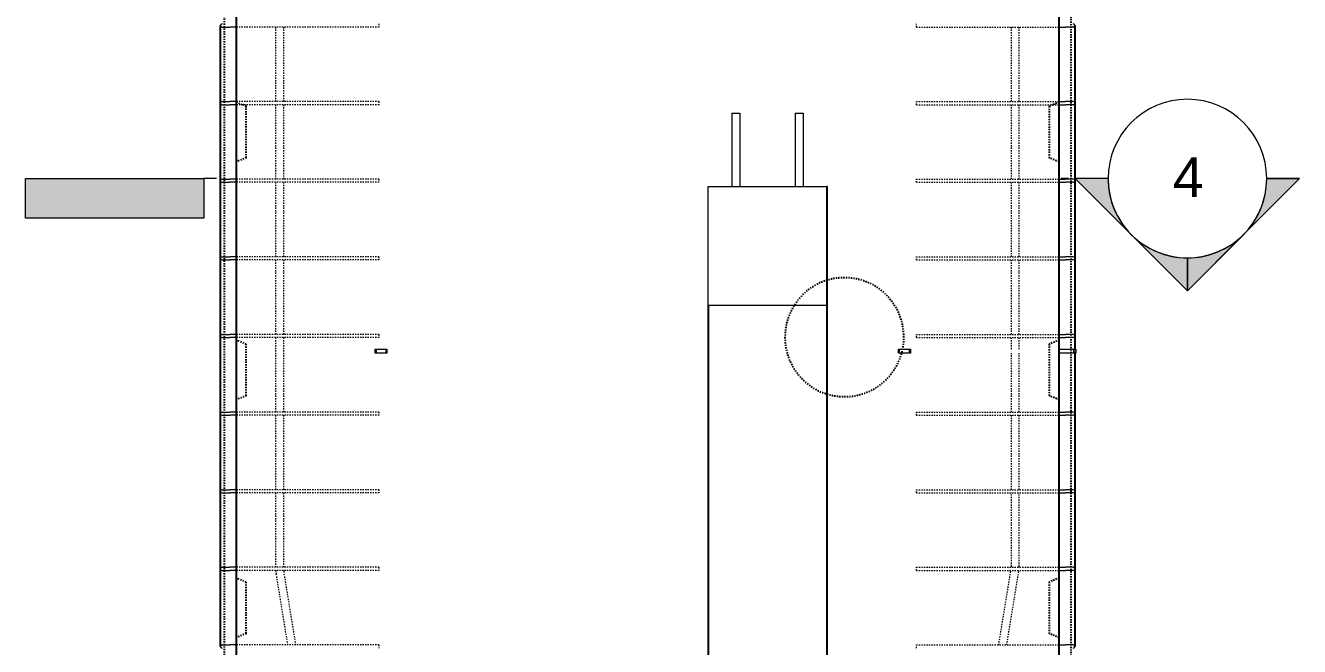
# Model space of a CAD drawing. Header units: millimetres. Extents: x 11044 to 27690, y -2714 to 8859.
# Drawn here: x 15643 to 18857, y -120 to 1446 of the extents above; entities that cross this region are included whole.
import ezdxf

# ---------------------------------------------------------------- set-up
doc = ezdxf.new("R2010")
doc.units = ezdxf.units.MM
doc.linetypes.add('Dash', pattern=[6.36, 3.18, -3.18])
for name, color, linetype, lineweight in [('A-DETL-MBND', 5, 'Continuous', 18), ('A-GENM', 13, 'Continuous', 18), ('A-WALL', 113, 'Continuous', 25), ('A-WALL-HDLN', 110, 'Dash', 25), ('G-ANNO-SYMB', 111, 'Continuous', 9), ('S-BEAM', 12, 'Continuous', 18), ('S-RBAR', 171, 'Continuous', 18)]:
    doc.layers.add(name, color=color, linetype=linetype, lineweight=lineweight)
doc.styles.add('Arial', font='arial.ttf', dxfattribs={"height": 100})

# ---------------------------------------------------------------- blocks, each defined once
blk = doc.blocks.new('RR spread anchor face based - RR-SA-2_5-200-1726821-Elevation Front')
at = {"layer": 'A-GENM'}
for p, q in [((16524.6, -645), (16527.1, -645)), ((16524.6, -655), (16524.6, -645)), ((16527.1, -655), (16524.6, -655)), ((16527.1, -645), (16552.1, -645)), ((16527.1, -645), (16527.1, -655)), ((16552.1, -655), (16527.1, -655)), ((16552.1, -645), (16554.6, -645)), ((16552.1, -645), (16552.1, -655)), ((16554.6, -655), (16552.1, -655)), ((16554.6, -645), (16554.6, -655))]:
    blk.add_line(p, q, dxfattribs=at)
blk = doc.blocks.new('RR spread anchor face based - RR-SA-2_5-200-2134315-Elevation Front')
at = {"layer": 'A-GENM'}
for p, q in [((17845.1, -645), (17847.6, -645)), ((17845.1, -655), (17845.1, -645)), ((17847.6, -655), (17845.1, -655)), ((17847.6, -645), (17872.6, -645)), ((17847.6, -655), (17847.6, -645)), ((17872.6, -655), (17847.6, -655)), ((17872.6, -645), (17875.1, -645)), ((17872.6, -655), (17872.6, -645)), ((17875.1, -655), (17872.6, -655)), ((17875.1, -645), (17875.1, -655))]:
    blk.add_line(p, q, dxfattribs=at)
blk = doc.blocks.new('RR spread anchor face based - RR-SA-2_5-250-1726823-Elevation Front')
at = {"layer": 'A-GENM'}
for p, q in [((18250.1, 1700), (18287.6, 1700)), ((18287.6, 1690), (18250.1, 1690)), ((18287.6, 1700), (18292.6, 1700)), ((18287.6, 1690), (18287.6, 1700)), ((18292.6, 1690), (18287.6, 1690)), ((18292.6, 1700), (18292.6, 1690))]:
    blk.add_line(p, q, dxfattribs=at)
blk = doc.blocks.new('Detail View - M_Section Tail - Filled Horizontal-14034-Elevation Front')
at = {"layer": 'G-ANNO-SYMB'}
blk.add_hatch(color=256, dxfattribs=at).paths.add_polyline_path([(16092.9, 3655.6), (16092.9, 3755.6), (15642.9, 3755.6), (15642.9, 3655.6)])
for p, q in [((15642.9, 3655.6), (15642.9, 3755.6)), ((15642.9, 3755.6), (16092.9, 3755.6)), ((16092.9, 3755.6), (16092.9, 3655.6)), ((16092.9, 3655.6), (15642.9, 3655.6))]:
    blk.add_line(p, q, dxfattribs=at)
blk = doc.blocks.new('Detail View - M_Section Head - Filled SHOP DWG-1002450-Elevation Front')
at = {"layer": 'G-ANNO-SYMB'}
h = blk.add_hatch(color=256, dxfattribs=at)
edge = h.paths.add_edge_path()
edge.add_line((18291, 3755.6), (18373.8, 3755.6))
edge.add_arc((18573.8, 3755.6), 200, 180, 225)
edge.add_line((18432.4, 3614.2), (18291, 3755.6))
h = blk.add_hatch(color=256, dxfattribs=at)
edge = h.paths.add_edge_path()
edge.add_line((18856.7, 3755.6), (18715.2, 3614.2))
edge.add_arc((18573.8, 3755.6), 200, 315, 360)
edge.add_line((18773.8, 3755.6), (18856.7, 3755.6))
h = blk.add_hatch(color=256, dxfattribs=at)
edge = h.paths.add_edge_path()
edge.add_line((18573.8, 3472.8), (18432.4, 3614.2))
edge.add_arc((18573.8, 3755.6), 200, 225, 270)
edge.add_line((18573.8, 3555.6), (18573.8, 3472.8))
h = blk.add_hatch(color=256, dxfattribs=at)
edge = h.paths.add_edge_path()
edge.add_line((18573.8, 3472.8), (18573.8, 3555.6))
edge.add_arc((18573.8, 3755.6), 200, 270, 315)
edge.add_line((18715.2, 3614.2), (18573.8, 3472.8))
for p, q in [((18573.8, 3472.8), (18291, 3755.6)), ((18373.8, 3755.6), (18291, 3755.6)), ((18291, 3755.6), (18432.4, 3614.2)), ((18373.8, 3755.6), (18291, 3755.6)), ((18573.8, 3472.8), (18856.7, 3755.6)), ((18715.2, 3614.2), (18856.7, 3755.6)), ((18773.8, 3755.6), (18856.7, 3755.6)), ((18856.7, 3755.6), (18773.8, 3755.6)), ((18432.4, 3614.2), (18573.8, 3472.8)), ((18573.8, 3472.8), (18715.2, 3614.2)), ((18573.8, 3555.6), (18573.8, 3472.8)), ((18573.8, 3472.8), (18573.8, 3555.6))]:
    blk.add_line(p, q, dxfattribs=at)
for start, end in [(360, 180), (180, 360), (180, 225), (315, 0), (225, 270), (270, 315)]:
    blk.add_arc((18573.8, 3755.6), 200, start, end, dxfattribs=at)

msp = doc.modelspace()

# ---------------------------------------------------------------- linework, layer by layer
at = {"layer": 'A-DETL-MBND'}
msp.add_line((17424.5695, 1225), (17434.5695, 1225), dxfattribs=at)
at = {"layer": 'A-WALL'}
for p, q in [((16174.63777, 3060), (16174.63777, -1395)), ((18250.0695, -1395), (18250.0695, 3060)), ((16134.63777, 1250.79559), (16134.63777, 1445.80441)), ((18290.0695, 1445.80441), (18290.0695, 1250.79559)), ((16134.63777, 1054.99559), (16134.63777, 1250.00441)), ((18290.0695, 1250.00441), (18290.0695, 1054.99559)), ((16134.63777, 859.19559), (16134.63777, 1054.20441)), ((17664.78521, 1040), (17664.61911, 1040)), ((17664.78521, -1395), (17664.78521, 1040)), ((18290.0695, 1054.20441), (18290.0695, 859.19559)), ((16134.63777, 663.39559), (16134.63777, 858.40441)), ((18290.0695, 858.40441), (18290.0695, 663.39559)), ((17364.5695, 740), (17364.5695, -1395)), ((16134.63777, 467.59559), (16134.63777, 662.60441)), ((18290.0695, 662.60441), (18290.0695, 630)), ((18290.0695, 620), (18290.0695, 467.59559)), ((16134.63777, 271.79559), (16134.63777, 466.80441)), ((18290.0695, 466.80441), (18290.0695, 271.79559)), ((16134.63777, 75.99559), (16134.63777, 271.00441)), ((18290.0695, 271.00441), (18290.0695, 75.99559)), ((16134.63777, -119.80441), (16134.63777, 75.20441)), ((18290.0695, 75.20441), (18290.0695, -119.80441))]:
    msp.add_line(p, q, dxfattribs=at)
at = {"layer": 'A-WALL-HDLN'}
for p, q in [((16144.64035, -1395), (16144.64035, 3650.4499)), ((18280.06692, 3650.4499), (18280.06692, -1395)), ((16189.76951, 1246.44961), (16174.64354, 1252.5)), ((16199.64354, 1242.5), (16190.01756, 1246.35039)), ((16199.64354, 1112.5), (16199.64354, 1242.5)), ((18234.6897, 1246.35039), (18225.06373, 1242.5)), ((18225.06373, 1242.5), (18225.06373, 1112.5)), ((18250.06373, 1252.5), (18234.93775, 1246.44961)), ((16199.64354, 1112.5), (16174.64354, 1102.5)), ((18250.06373, 1102.5), (18225.06373, 1112.5)), ((16199.64354, 642.5), (16174.64354, 652.5)), ((18250.06373, 652.5), (18225.06373, 642.5)), ((16199.64354, 512.5), (16199.64354, 642.5)), ((18225.06373, 642.5), (18225.06373, 512.5)), ((18290.0695, 629.95039), (18290.0695, 620.04961)), ((16199.64354, 512.5), (16174.64354, 502.5)), ((18250.06373, 502.5), (18225.06373, 512.5)), ((16199.64354, 42.5), (16174.64354, 52.5)), ((16199.64354, -87.5), (16199.64354, 42.5)), ((18250.06373, 52.5), (18225.06373, 42.5)), ((18225.06373, 42.5), (18225.06373, -87.5)), ((16199.64354, -87.5), (16174.64354, -97.5)), ((18250.06373, -97.5), (18225.06373, -87.5))]:
    msp.add_line(p, q, dxfattribs=at)
for start, end in [(0, 180), (180, 0)]:
    msp.add_arc((17708.68972, 660), 150, start, end, dxfattribs=at)
at = {"layer": 'G-ANNO-SYMB'}
for p, q in [((16125.16418, 1060), (16092.89913, 1060)), ((18273.81244, 1060), (18255.03683, 1060))]:
    msp.add_line(p, q, dxfattribs=at)
at = {"layer": 'S-BEAM'}
for p, q in [((17364.5695, 740), (17364.5695, 1040)), ((17364.5695, 1040), (17664.5695, 1040)), ((17664.5695, 1040), (17664.5695, 740)), ((17664.5695, 740), (17364.5695, 740))]:
    msp.add_line(p, q, dxfattribs=at)
at = {"layer": 'S-RBAR', "linetype": 'Dash'}
for p, q in [((16534.63572, 1450.2), (16534.63572, 1442.2)), ((17890.07154, 1442.2), (17890.07154, 1450.2)), ((16534.63572, 1442.2), (16174.68738, 1442.2)), ((16274.63572, 1254.4), (16274.63572, 1442.2)), ((16294.63572, 1254.4), (16294.63572, 1442.2)), ((17890.07154, 1442.2), (18250.01989, 1442.2)), ((18129.79606, 1254.4), (18129.79606, 1442.2)), ((18149.79606, 1254.4), (18149.79606, 1442.2)), ((16534.63572, 1254.4), (16174.68738, 1254.4)), ((16534.63572, 1254.4), (16534.63572, 1246.4)), ((17890.07154, 1254.4), (18250.01989, 1254.4)), ((17890.07154, 1246.4), (17890.07154, 1254.4)), ((16534.63572, 1246.4), (16174.68738, 1246.4)), ((16274.63572, 1058.6), (16274.63572, 1246.4)), ((16294.63572, 1058.6), (16294.63572, 1246.4)), ((17890.07154, 1246.4), (18250.01989, 1246.4)), ((18129.79606, 1058.6), (18129.79606, 1246.4)), ((18149.79606, 1058.6), (18149.79606, 1246.4)), ((16534.63572, 1058.6), (16174.68738, 1058.6)), ((16534.63572, 1050.6), (16174.68738, 1050.6)), ((16274.63572, 862.8), (16274.63572, 1050.6)), ((16294.63572, 862.8), (16294.63572, 1050.6)), ((16534.63572, 1058.6), (16534.63572, 1050.6)), ((17890.07154, 1058.6), (18250.01989, 1058.6)), ((17890.07154, 1050.6), (17890.07154, 1058.6)), ((17890.07154, 1050.6), (18250.01989, 1050.6)), ((18129.79606, 862.8), (18129.79606, 1050.6)), ((18149.79606, 862.8), (18149.79606, 1050.6)), ((16534.63572, 862.8), (16174.68738, 862.8)), ((16534.63572, 854.8), (16174.68738, 854.8)), ((16274.63572, 667), (16274.63572, 854.8)), ((16294.63572, 667), (16294.63572, 854.8)), ((16534.63572, 862.8), (16534.63572, 854.8)), ((17890.07154, 862.8), (18250.01989, 862.8)), ((17890.07154, 854.8), (17890.07154, 862.8)), ((17890.07154, 854.8), (18250.01989, 854.8)), ((18129.79606, 667), (18129.79606, 854.8)), ((18149.79606, 667), (18149.79606, 854.8)), ((16534.63572, 667), (16174.68738, 667)), ((16534.63572, 659), (16174.68738, 659)), ((16274.63572, 471.2), (16274.63572, 659)), ((16294.63572, 471.2), (16294.63572, 659)), ((16534.63572, 667), (16534.63572, 659)), ((17890.07154, 667), (18250.01989, 667)), ((17890.07154, 659), (17890.07154, 667)), ((17890.07154, 659), (18250.01989, 659)), ((18129.79606, 630), (18129.79606, 659)), ((18149.79606, 630), (18149.79606, 659)), ((18129.79606, 471.2), (18129.79606, 620)), ((18149.79606, 471.2), (18149.79606, 620)), ((16534.63572, 471.2), (16174.68738, 471.2)), ((16534.63572, 463.2), (16174.68738, 463.2)), ((16274.63572, 275.4), (16274.63572, 463.2)), ((16294.63572, 275.4), (16294.63572, 463.2)), ((16534.63572, 471.2), (16534.63572, 463.2)), ((17890.07154, 471.2), (18250.01989, 471.2)), ((17890.07154, 463.2), (17890.07154, 471.2)), ((17890.07154, 463.2), (18250.01989, 463.2)), ((18129.79606, 275.4), (18129.79606, 463.2)), ((18149.79606, 275.4), (18149.79606, 463.2)), ((16534.63572, 275.4), (16174.68738, 275.4)), ((16534.63572, 267.4), (16174.68738, 267.4)), ((16274.63572, 79.6), (16274.63572, 267.4)), ((16294.63572, 79.6), (16294.63572, 267.4)), ((16534.63572, 275.4), (16534.63572, 267.4)), ((17890.07154, 275.4), (18250.01989, 275.4)), ((17890.07154, 267.4), (17890.07154, 275.4)), ((17890.07154, 267.4), (18250.01989, 267.4)), ((18129.79606, 82.30043), (18129.79606, 267.4)), ((18149.79606, 82.30043), (18149.79606, 267.4)), ((16534.63572, 79.6), (16174.68738, 79.6)), ((16534.63572, 71.6), (16174.68738, 71.6)), ((16325.12477, -116.2), (16295.22783, 66.2736)), ((16534.63572, 79.6), (16534.63572, 71.6)), ((17890.07154, 79.6), (18250.01989, 79.6)), ((17890.07154, 71.6), (17890.07154, 79.6)), ((17890.07154, 71.6), (18250.01989, 71.6)), ((18097.87324, -116.2), (18128.64287, 71.6)), ((18118.1399, -116.2), (18148.90954, 71.6)), ((16304.85811, -116.2), (16275.49099, 63.03987)), ((16534.63572, -116.2), (16174.68738, -116.2)), ((16534.63572, -116.2), (16534.63572, -124.2)), ((17890.07154, -116.2), (18250.01989, -116.2)), ((17890.07154, -124.2), (17890.07154, -116.2))]:
    msp.add_line(p, q, dxfattribs=at)
at = {"layer": 'S-RBAR'}
for p, q in [((16138.63572, 1442.2), (16158.63572, 1442.2)), ((16174.63777, 1442.2), (16158.63572, 1442.2)), ((18250.0695, 1442.2), (18266.07154, 1442.2)), ((18286.07154, 1442.2), (18266.07154, 1442.2)), ((16138.63572, 1254.4), (16158.63572, 1254.4)), ((16174.63777, 1254.4), (16158.63572, 1254.4)), ((18250.0695, 1254.4), (18266.07154, 1254.4)), ((18286.07154, 1254.4), (18266.07154, 1254.4)), ((16138.63572, 1246.4), (16158.63572, 1246.4)), ((16174.63777, 1246.4), (16158.63572, 1246.4)), ((17424.5695, 1225), (17424.5695, 1040)), ((17424.5695, 1225), (17444.5695, 1225)), ((17444.5695, 1225), (17444.5695, 1040)), ((17584.5695, 1225), (17584.5695, 1040)), ((17584.5695, 1225), (17604.5695, 1225)), ((17604.5695, 1225), (17604.5695, 1040)), ((18250.0695, 1246.4), (18266.07154, 1246.4)), ((18286.07154, 1246.4), (18266.07154, 1246.4)), ((16138.63572, 1058.6), (16158.63572, 1058.6)), ((16138.63572, 1050.6), (16158.63572, 1050.6)), ((16174.63777, 1058.6), (16158.63572, 1058.6)), ((16174.63777, 1050.6), (16158.63572, 1050.6)), ((18250.0695, 1058.6), (18266.07154, 1058.6)), ((18250.0695, 1050.6), (18266.07154, 1050.6)), ((18286.07154, 1058.6), (18266.07154, 1058.6)), ((18286.07154, 1050.6), (18266.07154, 1050.6)), ((16138.63572, 862.8), (16158.63572, 862.8)), ((16138.63572, 854.8), (16158.63572, 854.8)), ((16174.63777, 862.8), (16158.63572, 862.8)), ((16174.63777, 854.8), (16158.63572, 854.8)), ((18250.0695, 862.8), (18266.07154, 862.8)), ((18250.0695, 854.8), (18266.07154, 854.8)), ((18286.07154, 862.8), (18266.07154, 862.8)), ((18286.07154, 854.8), (18266.07154, 854.8)), ((16138.63572, 667), (16158.63572, 667)), ((16138.63572, 659), (16158.63572, 659)), ((16174.63777, 667), (16158.63572, 667)), ((16174.63777, 659), (16158.63572, 659)), ((18250.0695, 667), (18266.07154, 667)), ((18250.0695, 659), (18266.07154, 659)), ((18286.07154, 667), (18266.07154, 667)), ((18286.07154, 659), (18266.07154, 659)), ((16138.63572, 471.2), (16158.63572, 471.2)), ((16138.63572, 463.2), (16158.63572, 463.2)), ((16174.63777, 471.2), (16158.63572, 471.2)), ((16174.63777, 463.2), (16158.63572, 463.2)), ((18250.0695, 471.2), (18266.07154, 471.2)), ((18250.0695, 463.2), (18266.07154, 463.2)), ((18286.07154, 471.2), (18266.07154, 471.2)), ((18286.07154, 463.2), (18266.07154, 463.2)), ((16138.63572, 275.4), (16158.63572, 275.4)), ((16138.63572, 267.4), (16158.63572, 267.4)), ((16174.63777, 275.4), (16158.63572, 275.4)), ((16174.63777, 267.4), (16158.63572, 267.4)), ((18250.0695, 275.4), (18266.07154, 275.4)), ((18250.0695, 267.4), (18266.07154, 267.4)), ((18286.07154, 275.4), (18266.07154, 275.4)), ((18286.07154, 267.4), (18266.07154, 267.4)), ((16138.63572, 79.6), (16158.63572, 79.6)), ((16138.63572, 71.6), (16158.63572, 71.6)), ((16174.63777, 79.6), (16158.63572, 79.6)), ((16174.63777, 71.6), (16158.63572, 71.6)), ((18250.0695, 79.6), (18266.07154, 79.6)), ((18250.0695, 71.6), (18266.07154, 71.6)), ((18286.07154, 79.6), (18266.07154, 79.6)), ((18286.07154, 71.6), (18266.07154, 71.6)), ((16138.63572, -116.2), (16158.63572, -116.2)), ((16174.63777, -116.2), (16158.63572, -116.2)), ((18250.0695, -116.2), (18266.07154, -116.2)), ((18286.07154, -116.2), (18266.07154, -116.2))]:
    msp.add_line(p, q, dxfattribs=at)
for centre, start, end in [((16138.63572, 1446.2), 90, 270), ((18286.07154, 1446.2), 270, 90), ((16138.63572, 1250.4), 90, 270), ((18286.07154, 1250.4), 270, 90), ((16138.63572, 1054.6), 90, 270), ((18286.07154, 1054.6), 270, 90), ((16138.63572, 858.8), 90, 270), ((18286.07154, 858.8), 270, 90), ((16138.63572, 663), 90, 270), ((18286.07154, 663), 270, 90), ((16138.63572, 467.2), 90, 270), ((18286.07154, 467.2), 270, 90), ((16138.63572, 271.4), 90, 270), ((18286.07154, 271.4), 270, 90), ((16138.63572, 75.6), 90, 270), ((18286.07154, 75.6), 270, 90), ((16138.63572, -120.2), 90, 270), ((18286.07154, -120.2), 270, 90)]:
    msp.add_arc(centre, 4, start, end, dxfattribs=at)
at = {"layer": 'S-RBAR', "linetype": 'Dash'}
for centre, radius, start, end in [((16339.63572, 73.54951), 65, 181.72032977, 189.30481499), ((16339.63572, 73.54951), 45, 182.48492078, 189.30481499), ((18084.79606, 82.30043), 45, 356.55792409, 360), ((18084.79606, 82.30043), 65, 357.61702437, 0)]:
    msp.add_arc(centre, radius, start, end, dxfattribs=at)

# ---------------------------------------------------------------- block references
at = {"layer": 'A-GENM'}
for name, p in [('RR spread anchor face based - RR-SA-2_5-200-1726821-Elevation Front', (0, 1275)), ('RR spread anchor face based - RR-SA-2_5-200-2134315-Elevation Front', (0, 1275)), ('RR spread anchor face based - RR-SA-2_5-250-1726823-Elevation Front', (0, -1070))]:
    msp.add_blockref(name, p, dxfattribs=at)
at = {"layer": 'G-ANNO-SYMB'}
for name in ['Detail View - M_Section Head - Filled SHOP DWG-1002450-Elevation Front', 'Detail View - M_Section Tail - Filled Horizontal-14034-Elevation Front']:
    msp.add_blockref(name, (0, -2695.596), dxfattribs=at)

# ---------------------------------------------------------------- texts
at = {"layer": 'G-ANNO-SYMB', "insert": (18537.12097, 1113.83385), "char_height": 100, "width": 96.2025, "attachment_point": 1, "style": 'Arial'}
msp.add_mtext('4', dxfattribs=at)

doc.saveas('drawing.dxf')
